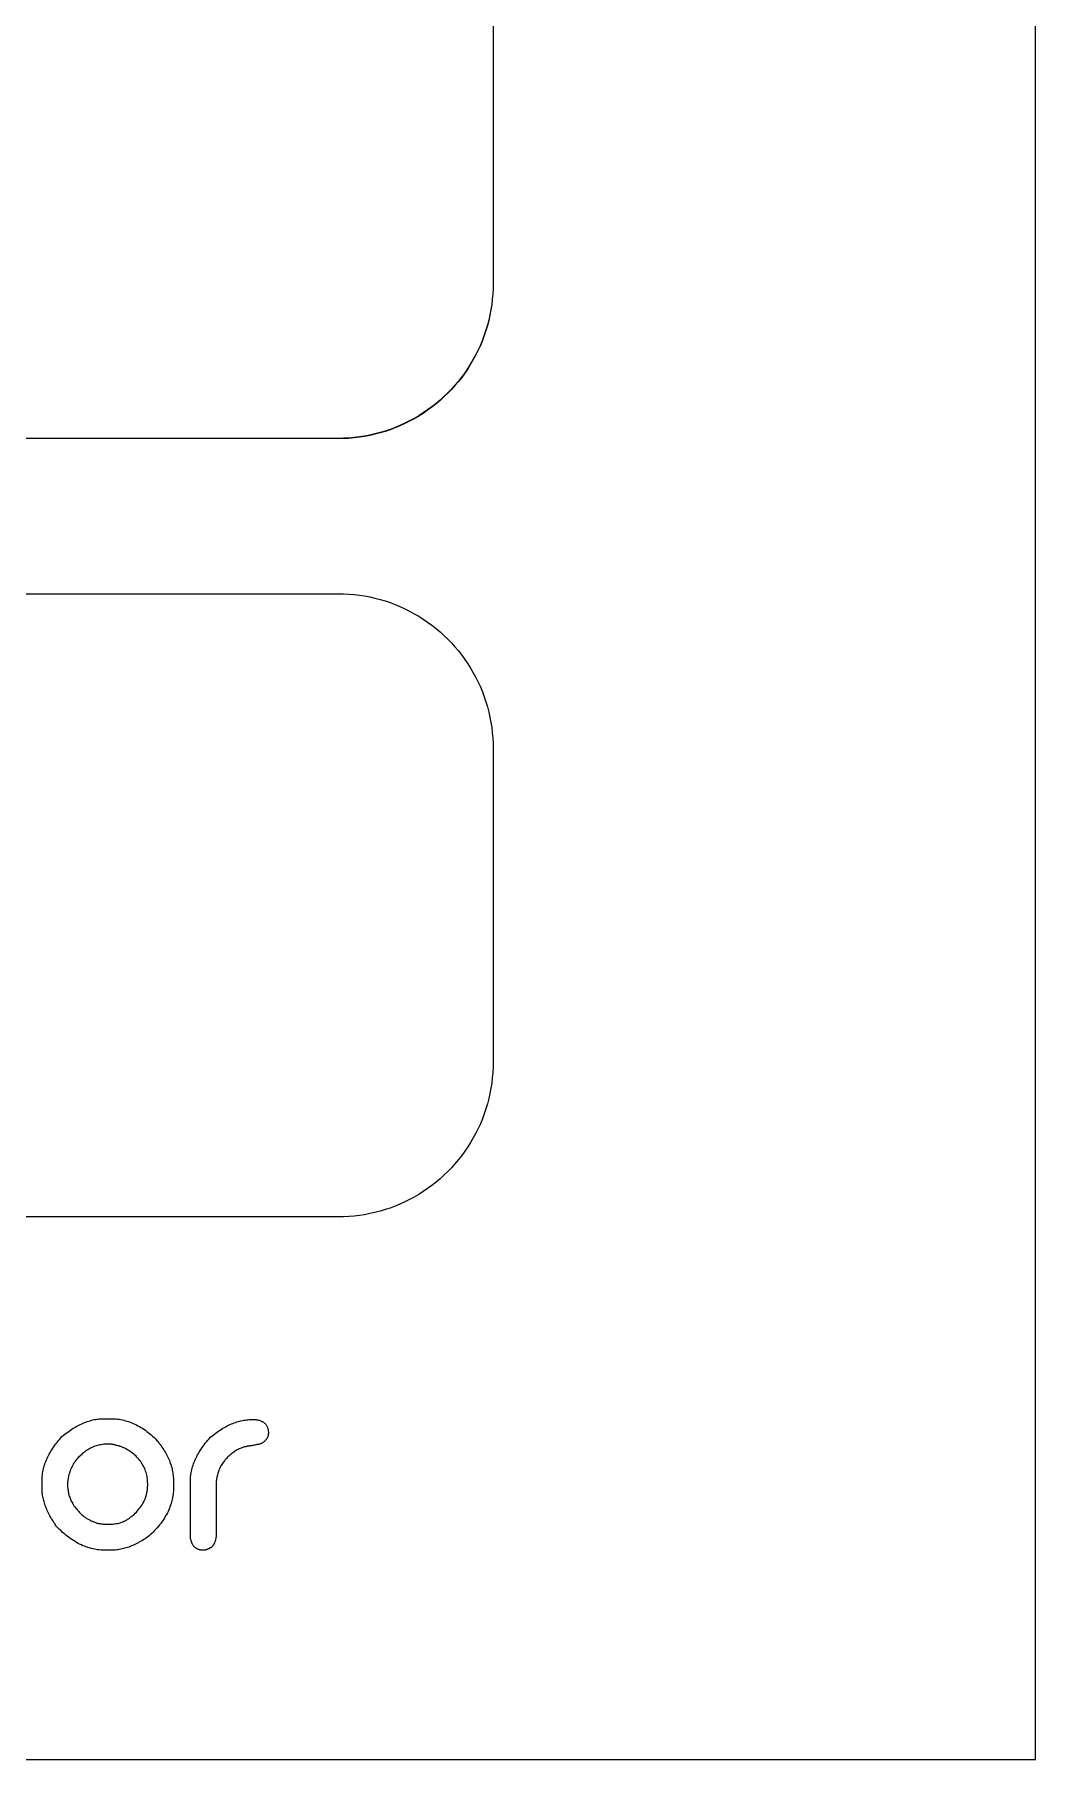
# Model space of a CAD drawing. Header units: metres. Extents: x -2538 to 7610, y -1082 to -498.
# Drawn here: x -1257.7 to -1193.1, y -1081.9 to -970.6 of the extents above; entities that cross this region are included whole.
import ezdxf

# ---------------------------------------------------------------- set-up
doc = ezdxf.new("R2010")
doc.units = ezdxf.units.M
doc.linetypes.add('AUSGEZOGEN', pattern=[0])
doc.layers.add('Standard', color=7, linetype='AUSGEZOGEN', lineweight=25)

msp = doc.modelspace()

# ---------------------------------------------------------------- linework, layer by layer
at = {"layer": 'Standard', "color": 7, "linetype": 'AUSGEZOGEN', "lineweight": 13}
for points in [[(-1755.08, -1081.87), (-1193.08, -1081.87), (-1193.08, -519.87), (-1755.08, -519.87), (-1755.08, -1081.87)], [(-1253.23, -1059.89), (-1253.23, -1059.89), (-1253.22, -1059.89), (-1253.21, -1059.89), (-1253.2, -1059.89), (-1253.19, -1059.89), (-1253.18, -1059.89), (-1253.16, -1059.89), (-1253.14, -1059.89), (-1253.12, -1059.89), (-1253.1, -1059.89), (-1253.08, -1059.89), (-1253.05, -1059.89), (-1253.03, -1059.89), (-1253.01, -1059.89), (-1252.98, -1059.89), (-1252.96, -1059.89), (-1252.93, -1059.89), (-1252.91, -1059.89), (-1252.89, -1059.89), (-1252.86, -1059.89), (-1252.84, -1059.89), (-1252.82, -1059.89), (-1252.8, -1059.89), (-1252.79, -1059.89), (-1252.77, -1059.89), (-1252.76, -1059.89), (-1252.75, -1059.89), (-1252.74, -1059.89), (-1252.74, -1059.89), (-1252.74, -1059.89), (-1252.63, -1059.89), (-1252.53, -1059.9), (-1252.42, -1059.9), (-1252.32, -1059.92), (-1252.22, -1059.93), (-1252.11, -1059.95), (-1252.01, -1059.97), (-1251.91, -1059.99), (-1251.81, -1060.02), (-1251.71, -1060.05), (-1251.61, -1060.08), (-1251.51, -1060.11), (-1251.41, -1060.15), (-1251.31, -1060.19), (-1251.21, -1060.24), (-1251.11, -1060.29), (-1251.01, -1060.34), (-1250.91, -1060.39), (-1250.82, -1060.45), (-1250.72, -1060.51), (-1250.63, -1060.57), (-1250.53, -1060.64), (-1250.44, -1060.71), (-1250.34, -1060.78), (-1250.25, -1060.86), (-1250.15, -1060.94), (-1250.06, -1061.02), (-1249.97, -1061.11), (-1249.87, -1061.19), (-1249.78, -1061.29), (-1249.71, -1061.37), (-1249.65, -1061.46), (-1249.58, -1061.55), (-1249.52, -1061.63), (-1249.46, -1061.72), (-1249.4, -1061.81), (-1249.34, -1061.89), (-1249.29, -1061.98), (-1249.24, -1062.07), (-1249.19, -1062.15), (-1249.14, -1062.24), (-1249.1, -1062.33), (-1249.06, -1062.42), (-1249.02, -1062.5), (-1248.98, -1062.59), (-1248.95, -1062.68), (-1248.92, -1062.77), (-1248.89, -1062.85), (-1248.86, -1062.94), (-1248.83, -1063.03), (-1248.81, -1063.12), (-1248.79, -1063.2), (-1248.77, -1063.29), (-1248.76, -1063.38), (-1248.75, -1063.47), (-1248.74, -1063.56), (-1248.73, -1063.65), (-1248.72, -1063.73), (-1248.72, -1063.82), (-1248.72, -1063.91), (-1248.72, -1063.91), (-1248.72, -1063.92), (-1248.72, -1063.92), (-1248.72, -1063.93), (-1248.72, -1063.94), (-1248.72, -1063.96), (-1248.72, -1063.97), (-1248.72, -1063.99), (-1248.72, -1064), (-1248.72, -1064.02), (-1248.72, -1064.04), (-1248.72, -1064.06), (-1248.72, -1064.09), (-1248.72, -1064.11), (-1248.72, -1064.13), (-1248.72, -1064.15), (-1248.72, -1064.17), (-1248.72, -1064.19), (-1248.72, -1064.21), (-1248.72, -1064.23), (-1248.72, -1064.25), (-1248.72, -1064.27), (-1248.72, -1064.29), (-1248.72, -1064.3), (-1248.72, -1064.32), (-1248.72, -1064.33), (-1248.72, -1064.34), (-1248.72, -1064.34), (-1248.72, -1064.35), (-1248.72, -1064.35), (-1248.72, -1064.45), (-1248.72, -1064.56), (-1248.73, -1064.66), (-1248.74, -1064.76), (-1248.75, -1064.86), (-1248.77, -1064.97), (-1248.79, -1065.07), (-1248.82, -1065.17), (-1248.84, -1065.27), (-1248.87, -1065.37), (-1248.9, -1065.47), (-1248.94, -1065.57), (-1248.98, -1065.67), (-1249.02, -1065.77), (-1249.06, -1065.87), (-1249.11, -1065.97), (-1249.16, -1066.06), (-1249.22, -1066.16), (-1249.28, -1066.26), (-1249.34, -1066.36), (-1249.4, -1066.45), (-1249.47, -1066.55), (-1249.54, -1066.64), (-1249.61, -1066.74), (-1249.68, -1066.83), (-1249.76, -1066.93), (-1249.85, -1067.02), (-1249.93, -1067.11), (-1250.02, -1067.21), (-1250.11, -1067.3), (-1250.2, -1067.37), (-1250.28, -1067.44), (-1250.37, -1067.5), (-1250.46, -1067.57), (-1250.55, -1067.63), (-1250.63, -1067.68), (-1250.72, -1067.74), (-1250.81, -1067.79), (-1250.9, -1067.84), (-1250.98, -1067.89), (-1251.07, -1067.94), (-1251.16, -1067.98), (-1251.25, -1068.02), (-1251.33, -1068.06), (-1251.42, -1068.1), (-1251.51, -1068.13), (-1251.6, -1068.17), (-1251.68, -1068.2), (-1251.77, -1068.22), (-1251.86, -1068.25), (-1251.95, -1068.27), (-1252.03, -1068.29), (-1252.12, -1068.31), (-1252.21, -1068.32), (-1252.3, -1068.34), (-1252.38, -1068.35), (-1252.47, -1068.36), (-1252.56, -1068.36), (-1252.65, -1068.37), (-1252.74, -1068.37), (-1252.74, -1068.37), (-1252.74, -1068.37), (-1252.75, -1068.37), (-1252.76, -1068.37), (-1252.77, -1068.37), (-1252.78, -1068.37), (-1252.8, -1068.37), (-1252.81, -1068.37), (-1252.83, -1068.37), (-1252.85, -1068.37), (-1252.87, -1068.37), (-1252.89, -1068.37), (-1252.91, -1068.37), (-1252.93, -1068.37), (-1252.95, -1068.37), (-1252.98, -1068.37), (-1253, -1068.37), (-1253.02, -1068.37), (-1253.04, -1068.37), (-1253.06, -1068.37), (-1253.08, -1068.37), (-1253.1, -1068.37), (-1253.11, -1068.37), (-1253.13, -1068.37), (-1253.14, -1068.37), (-1253.15, -1068.37), (-1253.16, -1068.37), (-1253.17, -1068.37), (-1253.17, -1068.37), (-1253.17, -1068.37), (-1253.28, -1068.37), (-1253.39, -1068.36), (-1253.5, -1068.35), (-1253.61, -1068.34), (-1253.71, -1068.32), (-1253.82, -1068.31), (-1253.93, -1068.28), (-1254.03, -1068.26), (-1254.14, -1068.23), (-1254.25, -1068.2), (-1254.35, -1068.16), (-1254.46, -1068.12), (-1254.56, -1068.08), (-1254.66, -1068.03), (-1254.77, -1067.98), (-1254.87, -1067.93), (-1254.97, -1067.88), (-1255.07, -1067.82), (-1255.17, -1067.75), (-1255.28, -1067.69), (-1255.38, -1067.62), (-1255.48, -1067.54), (-1255.58, -1067.47), (-1255.68, -1067.39), (-1255.77, -1067.3), (-1255.87, -1067.22), (-1255.97, -1067.13), (-1256.07, -1067.03), (-1256.17, -1066.94), (-1256.26, -1066.84), (-1256.32, -1066.75), (-1256.38, -1066.66), (-1256.44, -1066.58), (-1256.49, -1066.49), (-1256.55, -1066.4), (-1256.6, -1066.32), (-1256.65, -1066.23), (-1256.69, -1066.15), (-1256.74, -1066.07), (-1256.78, -1065.98), (-1256.82, -1065.9), (-1256.86, -1065.82), (-1256.89, -1065.73), (-1256.93, -1065.65), (-1256.96, -1065.57), (-1256.99, -1065.49), (-1257.02, -1065.4), (-1257.04, -1065.32), (-1257.07, -1065.24), (-1257.09, -1065.16), (-1257.11, -1065.08), (-1257.13, -1065), (-1257.14, -1064.92), (-1257.16, -1064.84), (-1257.17, -1064.76), (-1257.18, -1064.69), (-1257.18, -1064.61), (-1257.19, -1064.53), (-1257.19, -1064.45), (-1257.19, -1064.38), (-1257.19, -1064.37), (-1257.19, -1064.37), (-1257.19, -1064.36), (-1257.19, -1064.35), (-1257.19, -1064.34), (-1257.19, -1064.32), (-1257.19, -1064.31), (-1257.19, -1064.29), (-1257.19, -1064.27), (-1257.19, -1064.25), (-1257.19, -1064.23), (-1257.19, -1064.2), (-1257.19, -1064.18), (-1257.19, -1064.15), (-1257.19, -1064.13), (-1257.19, -1064.1), (-1257.19, -1064.08), (-1257.19, -1064.06), (-1257.19, -1064.03), (-1257.19, -1064.01), (-1257.19, -1063.99), (-1257.19, -1063.97), (-1257.19, -1063.95), (-1257.19, -1063.93), (-1257.19, -1063.92), (-1257.19, -1063.91), (-1257.19, -1063.9), (-1257.19, -1063.89), (-1257.19, -1063.88), (-1257.19, -1063.88), (-1257.19, -1063.79), (-1257.19, -1063.69), (-1257.18, -1063.6), (-1257.17, -1063.5), (-1257.16, -1063.41), (-1257.14, -1063.31), (-1257.12, -1063.21), (-1257.1, -1063.12), (-1257.08, -1063.02), (-1257.05, -1062.93), (-1257.02, -1062.83), (-1256.99, -1062.74), (-1256.95, -1062.64), (-1256.91, -1062.55), (-1256.87, -1062.45), (-1256.83, -1062.36), (-1256.78, -1062.26), (-1256.73, -1062.17), (-1256.68, -1062.08), (-1256.62, -1061.98), (-1256.56, -1061.89), (-1256.5, -1061.79), (-1256.44, -1061.7), (-1256.37, -1061.6), (-1256.3, -1061.51), (-1256.23, -1061.42), (-1256.15, -1061.32), (-1256.07, -1061.23), (-1255.99, -1061.13), (-1255.91, -1061.04), (-1255.82, -1060.96), (-1255.72, -1060.89), (-1255.63, -1060.82), (-1255.54, -1060.75), (-1255.45, -1060.69), (-1255.36, -1060.63), (-1255.27, -1060.57), (-1255.18, -1060.51), (-1255.09, -1060.45), (-1255, -1060.4), (-1254.91, -1060.35), (-1254.82, -1060.3), (-1254.73, -1060.26), (-1254.64, -1060.22), (-1254.55, -1060.18), (-1254.46, -1060.14), (-1254.37, -1060.11), (-1254.28, -1060.07), (-1254.19, -1060.05), (-1254.1, -1060.02), (-1254.01, -1059.99), (-1253.93, -1059.97), (-1253.84, -1059.95), (-1253.75, -1059.94), (-1253.66, -1059.92), (-1253.58, -1059.91), (-1253.49, -1059.9), (-1253.4, -1059.9), (-1253.31, -1059.89), (-1253.23, -1059.89)], [(-1243.66, -1059.95), (-1243.66, -1059.95), (-1243.65, -1059.95), (-1243.65, -1059.95), (-1243.65, -1059.95), (-1243.64, -1059.95), (-1243.63, -1059.95), (-1243.63, -1059.95), (-1243.62, -1059.95), (-1243.61, -1059.95), (-1243.6, -1059.95), (-1243.59, -1059.95), (-1243.58, -1059.95), (-1243.57, -1059.95), (-1243.56, -1059.95), (-1243.55, -1059.95), (-1243.54, -1059.95), (-1243.53, -1059.95), (-1243.52, -1059.95), (-1243.51, -1059.95), (-1243.5, -1059.95), (-1243.49, -1059.95), (-1243.48, -1059.95), (-1243.47, -1059.95), (-1243.46, -1059.95), (-1243.46, -1059.95), (-1243.45, -1059.95), (-1243.45, -1059.95), (-1243.44, -1059.95), (-1243.44, -1059.95), (-1243.44, -1059.95), (-1243.38, -1059.95), (-1243.33, -1059.96), (-1243.28, -1059.97), (-1243.23, -1059.98), (-1243.18, -1059.99), (-1243.13, -1060.01), (-1243.09, -1060.02), (-1243.05, -1060.04), (-1243.01, -1060.06), (-1242.97, -1060.08), (-1242.93, -1060.1), (-1242.9, -1060.12), (-1242.86, -1060.15), (-1242.83, -1060.17), (-1242.8, -1060.2), (-1242.78, -1060.23), (-1242.75, -1060.26), (-1242.73, -1060.29), (-1242.71, -1060.33), (-1242.69, -1060.36), (-1242.67, -1060.4), (-1242.65, -1060.44), (-1242.64, -1060.48), (-1242.63, -1060.52), (-1242.61, -1060.56), (-1242.61, -1060.6), (-1242.6, -1060.65), (-1242.6, -1060.69), (-1242.59, -1060.74), (-1242.59, -1060.79), (-1242.59, -1060.83), (-1242.59, -1060.86), (-1242.6, -1060.89), (-1242.6, -1060.92), (-1242.61, -1060.96), (-1242.61, -1060.99), (-1242.62, -1061.02), (-1242.63, -1061.05), (-1242.64, -1061.07), (-1242.65, -1061.1), (-1242.66, -1061.13), (-1242.68, -1061.16), (-1242.69, -1061.18), (-1242.71, -1061.21), (-1242.73, -1061.23), (-1242.75, -1061.26), (-1242.77, -1061.28), (-1242.79, -1061.3), (-1242.81, -1061.33), (-1242.83, -1061.35), (-1242.86, -1061.37), (-1242.89, -1061.39), (-1242.91, -1061.41), (-1242.94, -1061.43), (-1242.97, -1061.45), (-1243, -1061.47), (-1243.03, -1061.48), (-1243.07, -1061.5), (-1243.1, -1061.52), (-1243.14, -1061.53), (-1243.14, -1061.53), (-1243.15, -1061.53), (-1243.17, -1061.54), (-1243.19, -1061.54), (-1243.22, -1061.55), (-1243.25, -1061.55), (-1243.29, -1061.56), (-1243.33, -1061.56), (-1243.37, -1061.57), (-1243.41, -1061.58), (-1243.46, -1061.59), (-1243.51, -1061.6), (-1243.57, -1061.61), (-1243.62, -1061.62), (-1243.67, -1061.63), (-1243.72, -1061.64), (-1243.78, -1061.65), (-1243.83, -1061.66), (-1243.88, -1061.66), (-1243.93, -1061.67), (-1243.97, -1061.68), (-1244.02, -1061.69), (-1244.06, -1061.7), (-1244.09, -1061.7), (-1244.13, -1061.71), (-1244.15, -1061.71), (-1244.17, -1061.72), (-1244.19, -1061.72), (-1244.2, -1061.72), (-1244.2, -1061.72), (-1244.27, -1061.75), (-1244.34, -1061.78), (-1244.41, -1061.81), (-1244.47, -1061.84), (-1244.53, -1061.87), (-1244.6, -1061.9), (-1244.66, -1061.94), (-1244.72, -1061.97), (-1244.78, -1062.01), (-1244.83, -1062.05), (-1244.89, -1062.09), (-1244.94, -1062.13), (-1245, -1062.17), (-1245.05, -1062.21), (-1245.1, -1062.26), (-1245.15, -1062.31), (-1245.2, -1062.35), (-1245.25, -1062.4), (-1245.3, -1062.45), (-1245.34, -1062.5), (-1245.39, -1062.56), (-1245.43, -1062.61), (-1245.47, -1062.67), (-1245.51, -1062.72), (-1245.55, -1062.78), (-1245.59, -1062.84), (-1245.63, -1062.9), (-1245.67, -1062.96), (-1245.7, -1063.03), (-1245.74, -1063.09), (-1245.75, -1063.13), (-1245.76, -1063.16), (-1245.78, -1063.2), (-1245.79, -1063.24), (-1245.8, -1063.27), (-1245.81, -1063.31), (-1245.83, -1063.34), (-1245.84, -1063.38), (-1245.85, -1063.41), (-1245.86, -1063.45), (-1245.87, -1063.48), (-1245.88, -1063.51), (-1245.88, -1063.55), (-1245.89, -1063.58), (-1245.9, -1063.61), (-1245.91, -1063.65), (-1245.91, -1063.68), (-1245.92, -1063.71), (-1245.93, -1063.74), (-1245.93, -1063.77), (-1245.93, -1063.8), (-1245.94, -1063.84), (-1245.94, -1063.87), (-1245.95, -1063.9), (-1245.95, -1063.93), (-1245.95, -1063.96), (-1245.95, -1063.99), (-1245.95, -1064.02), (-1245.95, -1064.05), (-1245.95, -1064.07), (-1245.95, -1064.08), (-1245.95, -1064.11), (-1245.95, -1064.16), (-1245.95, -1064.22), (-1245.95, -1064.3), (-1245.95, -1064.39), (-1245.95, -1064.5), (-1245.95, -1064.61), (-1245.95, -1064.74), (-1245.95, -1064.87), (-1245.95, -1065.01), (-1245.95, -1065.15), (-1245.95, -1065.3), (-1245.95, -1065.45), (-1245.95, -1065.61), (-1245.95, -1065.76), (-1245.95, -1065.91), (-1245.95, -1066.06), (-1245.95, -1066.2), (-1245.95, -1066.34), (-1245.95, -1066.48), (-1245.95, -1066.6), (-1245.95, -1066.71), (-1245.95, -1066.82), (-1245.95, -1066.91), (-1245.95, -1066.99), (-1245.95, -1067.05), (-1245.95, -1067.1), (-1245.95, -1067.13), (-1245.95, -1067.14), (-1245.95, -1067.19), (-1245.96, -1067.25), (-1245.96, -1067.3), (-1245.96, -1067.36), (-1245.96, -1067.41), (-1245.97, -1067.46), (-1245.97, -1067.51), (-1245.98, -1067.55), (-1245.99, -1067.6), (-1245.99, -1067.64), (-1246, -1067.68), (-1246.01, -1067.72), (-1246.02, -1067.76), (-1246.03, -1067.8), (-1246.04, -1067.84), (-1246.06, -1067.87), (-1246.07, -1067.91), (-1246.08, -1067.94), (-1246.1, -1067.97), (-1246.11, -1068), (-1246.13, -1068.02), (-1246.15, -1068.05), (-1246.16, -1068.07), (-1246.18, -1068.1), (-1246.2, -1068.12), (-1246.22, -1068.14), (-1246.24, -1068.16), (-1246.26, -1068.17), (-1246.29, -1068.19), (-1246.31, -1068.2), (-1246.33, -1068.21), (-1246.34, -1068.22), (-1246.36, -1068.23), (-1246.37, -1068.24), (-1246.39, -1068.25), (-1246.4, -1068.26), (-1246.42, -1068.27), (-1246.44, -1068.28), (-1246.45, -1068.29), (-1246.47, -1068.29), (-1246.48, -1068.3), (-1246.5, -1068.31), (-1246.52, -1068.31), (-1246.54, -1068.32), (-1246.55, -1068.33), (-1246.57, -1068.33), (-1246.59, -1068.34), (-1246.61, -1068.34), (-1246.62, -1068.35), (-1246.64, -1068.35), (-1246.66, -1068.35), (-1246.68, -1068.36), (-1246.7, -1068.36), (-1246.71, -1068.36), (-1246.73, -1068.36), (-1246.75, -1068.36), (-1246.77, -1068.37), (-1246.79, -1068.37), (-1246.81, -1068.37), (-1246.83, -1068.37), (-1246.87, -1068.37), (-1246.92, -1068.36), (-1246.96, -1068.36), (-1247, -1068.35), (-1247.04, -1068.34), (-1247.08, -1068.33), (-1247.12, -1068.32), (-1247.15, -1068.31), (-1247.19, -1068.29), (-1247.22, -1068.27), (-1247.25, -1068.25), (-1247.28, -1068.23), (-1247.31, -1068.21), (-1247.34, -1068.18), (-1247.37, -1068.16), (-1247.4, -1068.13), (-1247.42, -1068.09), (-1247.44, -1068.06), (-1247.47, -1068.03), (-1247.49, -1067.99), (-1247.51, -1067.95), (-1247.52, -1067.91), (-1247.54, -1067.87), (-1247.56, -1067.82), (-1247.57, -1067.78), (-1247.58, -1067.73), (-1247.59, -1067.68), (-1247.61, -1067.63), (-1247.61, -1067.58), (-1247.62, -1067.52), (-1247.62, -1067.51), (-1247.62, -1067.47), (-1247.62, -1067.42), (-1247.62, -1067.35), (-1247.62, -1067.25), (-1247.62, -1067.15), (-1247.62, -1067.03), (-1247.62, -1066.89), (-1247.62, -1066.75), (-1247.62, -1066.59), (-1247.62, -1066.43), (-1247.62, -1066.26), (-1247.62, -1066.08), (-1247.62, -1065.91), (-1247.62, -1065.73), (-1247.62, -1065.55), (-1247.62, -1065.37), (-1247.62, -1065.2), (-1247.62, -1065.03), (-1247.62, -1064.87), (-1247.62, -1064.71), (-1247.62, -1064.57), (-1247.62, -1064.43), (-1247.62, -1064.31), (-1247.62, -1064.2), (-1247.62, -1064.11), (-1247.62, -1064.04), (-1247.62, -1063.98), (-1247.62, -1063.95), (-1247.62, -1063.94), (-1247.62, -1063.84), (-1247.62, -1063.75), (-1247.61, -1063.65), (-1247.6, -1063.56), (-1247.59, -1063.46), (-1247.57, -1063.37), (-1247.55, -1063.27), (-1247.53, -1063.18), (-1247.51, -1063.08), (-1247.48, -1062.99), (-1247.45, -1062.89), (-1247.42, -1062.8), (-1247.38, -1062.7), (-1247.34, -1062.61), (-1247.3, -1062.51), (-1247.26, -1062.42), (-1247.21, -1062.32), (-1247.16, -1062.23), (-1247.11, -1062.13), (-1247.05, -1062.04), (-1246.99, -1061.94), (-1246.93, -1061.85), (-1246.87, -1061.75), (-1246.8, -1061.66), (-1246.73, -1061.57), (-1246.66, -1061.47), (-1246.58, -1061.38), (-1246.5, -1061.28), (-1246.42, -1061.19), (-1246.34, -1061.09), (-1246.25, -1061.02), (-1246.15, -1060.95), (-1246.06, -1060.88), (-1245.97, -1060.81), (-1245.88, -1060.74), (-1245.79, -1060.68), (-1245.7, -1060.62), (-1245.61, -1060.56), (-1245.52, -1060.51), (-1245.43, -1060.46), (-1245.34, -1060.41), (-1245.25, -1060.36), (-1245.16, -1060.31), (-1245.07, -1060.27), (-1244.98, -1060.23), (-1244.89, -1060.2), (-1244.8, -1060.16), (-1244.71, -1060.13), (-1244.62, -1060.1), (-1244.53, -1060.07), (-1244.44, -1060.05), (-1244.36, -1060.03), (-1244.27, -1060.01), (-1244.18, -1059.99), (-1244.09, -1059.98), (-1244.01, -1059.97), (-1243.92, -1059.96), (-1243.83, -1059.95), (-1243.74, -1059.95), (-1243.66, -1059.95)], [(-1255.55, -1064.13), (-1255.55, -1064.21), (-1255.55, -1064.29), (-1255.54, -1064.36), (-1255.53, -1064.44), (-1255.52, -1064.51), (-1255.51, -1064.59), (-1255.5, -1064.66), (-1255.48, -1064.74), (-1255.46, -1064.81), (-1255.44, -1064.88), (-1255.41, -1064.95), (-1255.39, -1065.02), (-1255.36, -1065.09), (-1255.33, -1065.16), (-1255.29, -1065.23), (-1255.26, -1065.3), (-1255.22, -1065.37), (-1255.18, -1065.43), (-1255.14, -1065.5), (-1255.09, -1065.57), (-1255.04, -1065.63), (-1254.99, -1065.69), (-1254.94, -1065.76), (-1254.89, -1065.82), (-1254.83, -1065.88), (-1254.77, -1065.94), (-1254.71, -1066), (-1254.65, -1066.06), (-1254.58, -1066.12), (-1254.51, -1066.18), (-1254.47, -1066.21), (-1254.42, -1066.25), (-1254.37, -1066.28), (-1254.33, -1066.31), (-1254.28, -1066.34), (-1254.23, -1066.37), (-1254.18, -1066.39), (-1254.14, -1066.42), (-1254.09, -1066.44), (-1254.04, -1066.47), (-1253.99, -1066.49), (-1253.95, -1066.51), (-1253.9, -1066.53), (-1253.85, -1066.55), (-1253.8, -1066.57), (-1253.75, -1066.59), (-1253.71, -1066.6), (-1253.66, -1066.62), (-1253.61, -1066.63), (-1253.56, -1066.64), (-1253.51, -1066.65), (-1253.46, -1066.66), (-1253.41, -1066.67), (-1253.36, -1066.68), (-1253.31, -1066.68), (-1253.26, -1066.69), (-1253.21, -1066.69), (-1253.16, -1066.7), (-1253.11, -1066.7), (-1253.06, -1066.7), (-1253.06, -1066.7), (-1253.06, -1066.7), (-1253.06, -1066.7), (-1253.05, -1066.7), (-1253.05, -1066.7), (-1253.04, -1066.7), (-1253.03, -1066.7), (-1253.03, -1066.7), (-1253.02, -1066.7), (-1253.01, -1066.7), (-1253, -1066.7), (-1252.99, -1066.7), (-1252.98, -1066.7), (-1252.97, -1066.7), (-1252.95, -1066.7), (-1252.94, -1066.7), (-1252.93, -1066.7), (-1252.92, -1066.7), (-1252.91, -1066.7), (-1252.9, -1066.7), (-1252.89, -1066.7), (-1252.88, -1066.7), (-1252.88, -1066.7), (-1252.87, -1066.7), (-1252.86, -1066.7), (-1252.86, -1066.7), (-1252.85, -1066.7), (-1252.85, -1066.7), (-1252.85, -1066.7), (-1252.85, -1066.7), (-1252.75, -1066.7), (-1252.66, -1066.69), (-1252.57, -1066.68), (-1252.49, -1066.67), (-1252.4, -1066.66), (-1252.31, -1066.64), (-1252.23, -1066.62), (-1252.15, -1066.6), (-1252.07, -1066.57), (-1251.99, -1066.54), (-1251.91, -1066.5), (-1251.83, -1066.47), (-1251.75, -1066.43), (-1251.68, -1066.38), (-1251.6, -1066.34), (-1251.53, -1066.29), (-1251.46, -1066.23), (-1251.39, -1066.18), (-1251.32, -1066.12), (-1251.25, -1066.06), (-1251.18, -1065.99), (-1251.11, -1065.92), (-1251.05, -1065.85), (-1250.99, -1065.77), (-1250.92, -1065.69), (-1250.86, -1065.61), (-1250.8, -1065.53), (-1250.74, -1065.44), (-1250.69, -1065.35), (-1250.63, -1065.25), (-1250.61, -1065.22), (-1250.6, -1065.18), (-1250.58, -1065.15), (-1250.57, -1065.12), (-1250.56, -1065.08), (-1250.54, -1065.05), (-1250.53, -1065.01), (-1250.52, -1064.98), (-1250.5, -1064.94), (-1250.49, -1064.91), (-1250.48, -1064.88), (-1250.47, -1064.84), (-1250.46, -1064.8), (-1250.45, -1064.77), (-1250.45, -1064.73), (-1250.44, -1064.7), (-1250.43, -1064.66), (-1250.42, -1064.63), (-1250.42, -1064.59), (-1250.41, -1064.55), (-1250.41, -1064.52), (-1250.4, -1064.48), (-1250.4, -1064.44), (-1250.39, -1064.41), (-1250.39, -1064.37), (-1250.39, -1064.33), (-1250.39, -1064.3), (-1250.39, -1064.26), (-1250.38, -1064.22), (-1250.38, -1064.18), (-1250.38, -1064.18), (-1250.38, -1064.18), (-1250.38, -1064.18), (-1250.38, -1064.18), (-1250.38, -1064.18), (-1250.38, -1064.17), (-1250.38, -1064.17), (-1250.38, -1064.16), (-1250.38, -1064.16), (-1250.38, -1064.16), (-1250.38, -1064.15), (-1250.38, -1064.15), (-1250.38, -1064.14), (-1250.38, -1064.13), (-1250.38, -1064.13), (-1250.38, -1064.12), (-1250.38, -1064.12), (-1250.38, -1064.11), (-1250.38, -1064.11), (-1250.38, -1064.1), (-1250.38, -1064.1), (-1250.38, -1064.09), (-1250.38, -1064.09), (-1250.38, -1064.09), (-1250.38, -1064.08), (-1250.38, -1064.08), (-1250.38, -1064.08), (-1250.38, -1064.08), (-1250.38, -1064.07), (-1250.38, -1064.07), (-1250.39, -1063.98), (-1250.39, -1063.89), (-1250.4, -1063.8), (-1250.41, -1063.71), (-1250.42, -1063.62), (-1250.44, -1063.53), (-1250.46, -1063.44), (-1250.48, -1063.36), (-1250.51, -1063.28), (-1250.54, -1063.19), (-1250.57, -1063.11), (-1250.61, -1063.03), (-1250.65, -1062.95), (-1250.69, -1062.88), (-1250.73, -1062.8), (-1250.78, -1062.73), (-1250.83, -1062.66), (-1250.89, -1062.58), (-1250.94, -1062.51), (-1251, -1062.45), (-1251.07, -1062.38), (-1251.13, -1062.31), (-1251.2, -1062.25), (-1251.28, -1062.18), (-1251.35, -1062.12), (-1251.43, -1062.06), (-1251.51, -1062), (-1251.6, -1061.94), (-1251.69, -1061.89), (-1251.78, -1061.83), (-1251.82, -1061.81), (-1251.86, -1061.79), (-1251.9, -1061.77), (-1251.95, -1061.76), (-1251.99, -1061.74), (-1252.03, -1061.72), (-1252.07, -1061.71), (-1252.11, -1061.69), (-1252.15, -1061.68), (-1252.19, -1061.66), (-1252.23, -1061.65), (-1252.27, -1061.64), (-1252.31, -1061.63), (-1252.35, -1061.62), (-1252.39, -1061.61), (-1252.43, -1061.6), (-1252.47, -1061.59), (-1252.51, -1061.58), (-1252.55, -1061.57), (-1252.58, -1061.56), (-1252.62, -1061.56), (-1252.66, -1061.55), (-1252.7, -1061.55), (-1252.73, -1061.54), (-1252.77, -1061.54), (-1252.81, -1061.54), (-1252.85, -1061.53), (-1252.88, -1061.53), (-1252.92, -1061.53), (-1252.95, -1061.53), (-1253.04, -1061.53), (-1253.13, -1061.54), (-1253.22, -1061.54), (-1253.3, -1061.55), (-1253.38, -1061.57), (-1253.47, -1061.58), (-1253.55, -1061.6), (-1253.63, -1061.62), (-1253.71, -1061.64), (-1253.79, -1061.67), (-1253.87, -1061.7), (-1253.95, -1061.73), (-1254.02, -1061.77), (-1254.1, -1061.81), (-1254.17, -1061.85), (-1254.24, -1061.89), (-1254.32, -1061.94), (-1254.39, -1061.98), (-1254.46, -1062.04), (-1254.53, -1062.09), (-1254.6, -1062.15), (-1254.66, -1062.21), (-1254.73, -1062.27), (-1254.8, -1062.34), (-1254.86, -1062.4), (-1254.92, -1062.48), (-1254.99, -1062.55), (-1255.05, -1062.63), (-1255.11, -1062.71), (-1255.17, -1062.79), (-1255.19, -1062.84), (-1255.22, -1062.89), (-1255.24, -1062.93), (-1255.26, -1062.98), (-1255.29, -1063.03), (-1255.31, -1063.07), (-1255.33, -1063.12), (-1255.35, -1063.17), (-1255.36, -1063.21), (-1255.38, -1063.26), (-1255.4, -1063.31), (-1255.41, -1063.35), (-1255.43, -1063.4), (-1255.44, -1063.44), (-1255.46, -1063.49), (-1255.47, -1063.53), (-1255.48, -1063.58), (-1255.49, -1063.62), (-1255.5, -1063.66), (-1255.51, -1063.71), (-1255.52, -1063.75), (-1255.52, -1063.79), (-1255.53, -1063.84), (-1255.54, -1063.88), (-1255.54, -1063.92), (-1255.55, -1063.96), (-1255.55, -1064), (-1255.55, -1064.05), (-1255.55, -1064.09), (-1255.55, -1064.13)]]:
    msp.add_lwpolyline(points, close=True, dxfattribs=at)
for points in [[(-1228.08, -966.45), (-1228.08, -986.65), (-1228.09, -986.99), (-1228.11, -987.33), (-1228.14, -987.67), (-1228.18, -988.01), (-1228.23, -988.35), (-1228.29, -988.68), (-1228.37, -989.02), (-1228.45, -989.35), (-1228.55, -989.68), (-1228.66, -990), (-1228.78, -990.32), (-1228.91, -990.63), (-1229.05, -990.94), (-1229.2, -991.25), (-1229.37, -991.55), (-1229.54, -991.85), (-1229.72, -992.13), (-1229.91, -992.42), (-1230.11, -992.69), (-1230.33, -992.96), (-1230.55, -993.22), (-1230.77, -993.48), (-1231.01, -993.72), (-1231.26, -993.96), (-1231.51, -994.19), (-1231.77, -994.41), (-1232.04, -994.62), (-1232.32, -994.82), (-1232.6, -995.01), (-1232.89, -995.19), (-1233.18, -995.37), (-1233.48, -995.53), (-1233.79, -995.68), (-1234.1, -995.82), (-1234.41, -995.95), (-1234.73, -996.07), (-1235.06, -996.18), (-1235.38, -996.28), (-1235.72, -996.37), (-1236.05, -996.44), (-1236.38, -996.5), (-1236.72, -996.56), (-1237.06, -996.6), (-1237.4, -996.63), (-1237.74, -996.64), (-1238.08, -996.65), (-1238.08, -996.65), (-1308.08, -996.65)], [(-1228.08, -986.67), (-1228.09, -987.01), (-1228.11, -987.36), (-1228.14, -987.7), (-1228.18, -988.04), (-1228.23, -988.37), (-1228.29, -988.71), (-1228.37, -989.04), (-1228.45, -989.37), (-1228.55, -989.7), (-1228.66, -990.02), (-1228.78, -990.34), (-1228.91, -990.66), (-1229.05, -990.97), (-1229.2, -991.27), (-1229.37, -991.57), (-1229.54, -991.87), (-1229.72, -992.16), (-1229.91, -992.44), (-1230.11, -992.72), (-1230.33, -992.98), (-1230.55, -993.25), (-1230.77, -993.5), (-1231.01, -993.74), (-1231.26, -993.98), (-1231.51, -994.21), (-1231.77, -994.43), (-1232.04, -994.64), (-1232.32, -994.84), (-1232.6, -995.04), (-1232.89, -995.22), (-1233.18, -995.39), (-1233.48, -995.55), (-1233.79, -995.7), (-1234.1, -995.85), (-1234.41, -995.98), (-1234.73, -996.1), (-1235.06, -996.2), (-1235.38, -996.3), (-1235.72, -996.39), (-1236.05, -996.46), (-1236.38, -996.53), (-1236.72, -996.58), (-1237.06, -996.62), (-1237.4, -996.65), (-1237.74, -996.67), (-1238.08, -996.67)], [(-1308.08, -1006.67), (-1238.08, -1006.67), (-1237.74, -1006.68), (-1237.4, -1006.7), (-1237.06, -1006.73), (-1236.72, -1006.77), (-1236.38, -1006.82), (-1236.05, -1006.88), (-1235.72, -1006.96), (-1235.38, -1007.04), (-1235.06, -1007.14), (-1234.73, -1007.25), (-1234.41, -1007.37), (-1234.1, -1007.5), (-1233.79, -1007.64), (-1233.48, -1007.79), (-1233.18, -1007.96), (-1232.89, -1008.13), (-1232.6, -1008.31), (-1232.32, -1008.5), (-1232.04, -1008.71), (-1231.77, -1008.92), (-1231.51, -1009.14), (-1231.26, -1009.37), (-1231.01, -1009.6), (-1230.77, -1009.85), (-1230.55, -1010.1), (-1230.33, -1010.36), (-1230.11, -1010.63), (-1229.91, -1010.91), (-1229.72, -1011.19), (-1229.54, -1011.48), (-1229.37, -1011.77), (-1229.2, -1012.07), (-1229.05, -1012.38), (-1228.91, -1012.69), (-1228.78, -1013), (-1228.66, -1013.32), (-1228.55, -1013.65), (-1228.45, -1013.98), (-1228.37, -1014.31), (-1228.29, -1014.64), (-1228.23, -1014.97), (-1228.18, -1015.31), (-1228.14, -1015.65), (-1228.11, -1015.99), (-1228.09, -1016.33), (-1228.08, -1016.67), (-1228.08, -1036.87), (-1228.09, -1037.21), (-1228.11, -1037.56), (-1228.14, -1037.9), (-1228.18, -1038.24), (-1228.23, -1038.57), (-1228.29, -1038.91), (-1228.37, -1039.24), (-1228.45, -1039.57), (-1228.55, -1039.9), (-1228.66, -1040.22), (-1228.78, -1040.54), (-1228.91, -1040.86), (-1229.05, -1041.17), (-1229.2, -1041.47), (-1229.37, -1041.77), (-1229.54, -1042.07), (-1229.72, -1042.36), (-1229.91, -1042.64), (-1230.11, -1042.92), (-1230.33, -1043.18), (-1230.55, -1043.45), (-1230.77, -1043.7), (-1231.01, -1043.94), (-1231.26, -1044.18), (-1231.51, -1044.41), (-1231.77, -1044.63), (-1232.04, -1044.84), (-1232.32, -1045.04), (-1232.6, -1045.24), (-1232.89, -1045.42), (-1233.18, -1045.59), (-1233.48, -1045.75), (-1233.79, -1045.9), (-1234.1, -1046.05), (-1234.41, -1046.18), (-1234.73, -1046.3), (-1235.06, -1046.4), (-1235.38, -1046.5), (-1235.72, -1046.59), (-1236.05, -1046.66), (-1236.38, -1046.73), (-1236.72, -1046.78), (-1237.06, -1046.82), (-1237.4, -1046.85), (-1237.74, -1046.87), (-1238.08, -1046.87), (-1238.08, -1046.87), (-1308.08, -1046.87)]]:
    msp.add_lwpolyline(points, dxfattribs=at)

doc.saveas('drawing.dxf')
